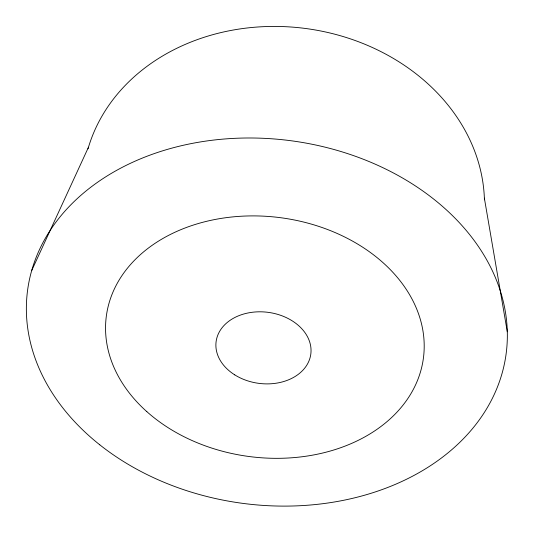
<?xml version="1.0" encoding="UTF-8"?>
<svg xmlns="http://www.w3.org/2000/svg" width="534" height="534" viewBox="0 0 534 534"><rect width="100%" height="100%" fill="white"/><g stroke="black" fill="none" stroke-linecap="round" stroke-linejoin="round"><path stroke-width="0.8" d="M31.713 270.504L88.477 147.23M484.365 198.141L507.3 331.794M88.003 148.826A201.538 169.004 7.5 0 1 304.794 28.382A201.538 169.004 7.5 0 1 484.425 199.809M99.758 444.802A241.368 182.908 7.5 0 0 500.191 379.454A241.368 182.908 7.5 0 0 200.624 141.897A241.368 182.908 7.5 0 0 99.758 444.802M146.837 411.647A159.92 120.437 7.5 0 0 416.573 382.638A159.92 120.437 7.5 0 0 231.215 217.058A159.92 120.437 7.5 0 0 146.837 411.647M234.733 374.861A47.76 35.811 7.5 0 0 310.675 355.003A47.76 35.811 7.5 0 0 244.972 313.672A47.76 35.811 7.5 0 0 234.733 374.861"/></g></svg>
